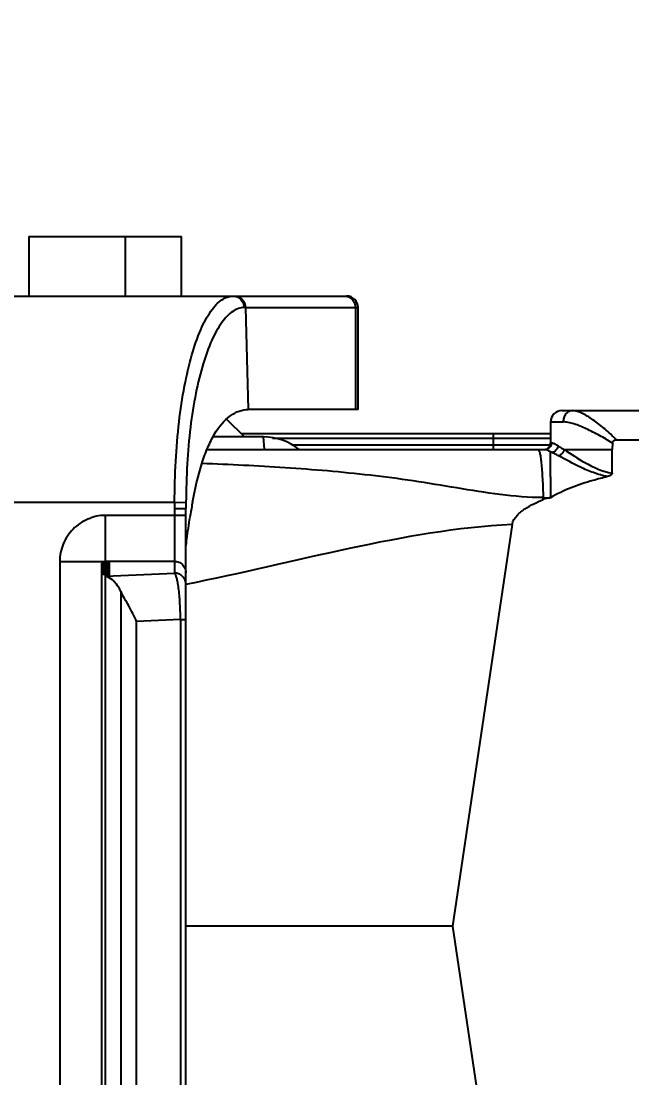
# Model space of a CAD drawing. Header units: millimetres. Extents: x 2423 to 7028, y 909 to 2460.
# Drawn here: x 6423.76 to 6450.39, y 2049.47 to 2095.59 of the extents above; entities that cross this region are included whole.
import ezdxf

# ---------------------------------------------------------------- set-up
doc = ezdxf.new("R2010")
doc.units = ezdxf.units.MM
doc.layers.add('DIM', color=2, linetype='Continuous')
doc.styles.get("Standard").update_dxf_attribs({"font": ''})
doc.styles.get('Standard').set_extended_font_data('SimSun')
doc.dimstyles.get("Standard").update_dxf_attribs({"dimscale": 6, "dimtxt": 5, "dimasz": 3, "dimexe": 0.18, "dimexo": 0.0625, "dimgap": 0.8, "dimtad": 1, "dimtoh": 1, "dimdec": 1, "dimzin": 0, "dimdsep": 46, "dimtxsty": 'Standard', "dimcen": 0.09, "dimclrd": 256, "dimclre": 256, "dimclrt": 256, "dimadec": 0, "dimazin": 2, "dimtfac": 1, "dimtdec": 1, "dimtofl": 0, "dimtmove": 0, "dimatfit": 3, "dimfxl": 0, "dimtolj": 1, "dimtzin": 0, "dimarcsym": 0})

# ---------------------------------------------------------------- blocks, each defined once
blk = doc.blocks.new('*D22')
at = {"layer": 'Defpoints', "color": 0}
for p in [(6490.851, 2317.547), (5812.551, 2106.087), (6490.851, 2056.087)]:
    blk.add_point(p, dxfattribs=at)
at = {"layer": 'DIM', "lineweight": -2}
for p, q in [((5812.551, 2106.462), (5812.551, 2318.627)), ((6490.851, 2056.462), (6490.851, 2318.627)), ((5830.551, 2317.547), (6472.851, 2317.547))]:
    blk.add_line(p, q, dxfattribs=at)
at = {"layer": 'DIM'}
for points in [[(5830.551, 2320.547), (5830.551, 2314.547), (5812.551, 2317.547)], [(6472.851, 2320.547), (6472.851, 2314.547), (6490.851, 2317.547)]]:
    blk.add_solid(points, dxfattribs=at)
at = {"layer": 'DIM', "insert": (6151.701, 2337.347), "char_height": 30, "attachment_point": 5}
blk.add_mtext('\\A1;678.3', dxfattribs=at)

msp = doc.modelspace()

# ---------------------------------------------------------------- linework, layer by layer
for p, q in [((6424.101, 2086.187), (6430.751, 2086.187)), ((6424.101, 2086.187), (6424.101, 2083.587)), ((6428.301, 2086.187), (6428.301, 2083.587)), ((6430.751, 2083.587), (6430.751, 2086.187)), ((6403.951, 2083.587), (6437.951, 2083.587)), ((6433.538, 2083.086), (6433.48, 2083.085)), ((6433.538, 2083.087), (6438.451, 2083.087)), ((6433.538, 2083.087), (6433.667, 2078.644)), ((6438.335, 2083.087), (6438.335, 2078.644)), ((6438.451, 2078.644), (6438.451, 2083.087)), ((6432.718, 2078.22), (6433.501, 2077.437)), ((6438.451, 2078.644), (6433.667, 2078.644)), ((6447.351, 2078.587), (6488.493, 2078.587)), ((6446.851, 2078.096), (6447.397, 2078.096)), ((6446.851, 2078.087), (6446.851, 2077.187)), ((6434.328, 2077.437), (6432.128, 2077.437)), ((6433.351, 2077.587), (6446.851, 2077.587)), ((6434.372, 2076.888), (6434.328, 2077.437)), ((6434.714, 2077.39), (6446.851, 2077.39)), ((6444.351, 2077.587), (6444.351, 2076.887)), ((6449.736, 2077.314), (6488.848, 2077.314)), ((6431.865, 2076.887), (6446.595, 2076.887)), ((6446.833, 2077.084), (6435.587, 2077.084)), ((6446.889, 2077.182), (6446.851, 2077.182)), ((6447.437, 2076.887), (6449.536, 2076.887)), ((6449.553, 2077.174), (6449.536, 2076.887)), ((6449.536, 2075.862), (6449.536, 2076.887)), ((6446.851, 2076.293), (6446.851, 2076.785)), ((6420.942, 2074.587), (6430.445, 2074.587)), ((6430.447, 2074.587), (6430.946, 2074.58)), ((6430.946, 2074.58), (6430.943, 2074.311)), ((6446.525, 2074.787), (6446.838, 2074.787)), ((6446.527, 2074.703), (6446.525, 2074.787)), ((6446.838, 2074.787), (6446.851, 2074.789)), ((6430.444, 2074.314), (6430.443, 2074.006)), ((6430.443, 2074.31), (6430.943, 2074.31)), ((6430.943, 2037.865), (6430.943, 2074.31)), ((6430.443, 2074.006), (6427.428, 2074.008)), ((6430.943, 2074.006), (6430.443, 2074.006)), ((6430.443, 2074.006), (6430.443, 2071.5)), ((6445.176, 2073.621), (6442.57, 2056.087)), ((6425.443, 2072.002), (6427.443, 2072.002)), ((6425.443, 2072.002), (6425.443, 2040.173)), ((6427.643, 2071.955), (6427.259, 2071.931)), ((6427.259, 2071.931), (6427.643, 2071.902)), ((6427.259, 2071.931), (6427.259, 2040.243)), ((6427.643, 2071.902), (6427.259, 2071.877)), ((6427.259, 2071.877), (6427.643, 2071.848)), ((6427.643, 2071.848), (6427.259, 2071.823)), ((6427.259, 2071.823), (6427.643, 2071.794)), ((6427.643, 2071.794), (6427.259, 2071.769)), ((6427.259, 2071.769), (6427.643, 2071.74)), ((6427.443, 2072.011), (6427.443, 2072.141)), ((6427.443, 2072.011), (6430.443, 2072.011)), ((6427.443, 2071.943), (6427.443, 2072.002)), ((6427.443, 2071.971), (6427.643, 2071.955)), ((6427.643, 2071.74), (6427.259, 2071.715)), ((6427.259, 2071.715), (6427.643, 2071.686)), ((6427.643, 2071.686), (6427.259, 2071.662)), ((6427.259, 2071.662), (6427.643, 2071.632)), ((6427.643, 2071.632), (6427.259, 2071.608)), ((6427.259, 2071.608), (6427.643, 2071.579)), ((6427.643, 2071.579), (6427.259, 2071.554)), ((6427.259, 2071.554), (6427.643, 2071.525)), ((6427.259, 2071.5), (6427.643, 2071.471)), ((6427.643, 2071.471), (6427.259, 2071.446)), ((6427.259, 2071.446), (6427.643, 2071.417)), ((6427.643, 2071.525), (6427.433, 2071.511)), ((6427.443, 2071.369), (6430.443, 2071.5)), ((6427.643, 2071.417), (6427.443, 2071.404)), ((6427.443, 2071.369), (6427.443, 2071.404)), ((6427.443, 2040.82), (6427.443, 2071.356)), ((6428.107, 2070.692), (6428.107, 2041.483)), ((6430.708, 2069.47), (6428.796, 2069.386)), ((6430.708, 2069.47), (6430.943, 2069.47)), ((6430.708, 2069.47), (6430.708, 2042.704)), ((6428.796, 2042.788), (6428.796, 2069.386)), ((6442.57, 2056.087), (6430.943, 2056.087)), ((6442.57, 2056.087), (6445.176, 2038.553))]:
    msp.add_line(p, q)
for centre, radius, start, end in [((6437.951, 2083.087), 0.5, 0, 90), ((6447.351, 2078.087), 0.5, 90, 180), ((6434.328, 2074.937), 2.5, 51.6059, 90), ((6446.551, 2077.187), 0.3, 278.2896, 0), ((6446.595, 2077.175), 0.288, 269.9952, 293.4056), ((6444.478, 2070.307), 6.899, 69.372, 69.8855), ((6527.521, 2073.161), 97.085, 179.15822, 179.31948), ((6455.65, 2070.146), 24.819, 169.8165, 171.2056), ((6451.142, 2070.934), 20.242, 169.6221, 169.7562), ((6447.038, 2073.436), 1.366, 98.4177, 111.9645)]:
    msp.add_arc(centre, radius, start, end)
for points, knots in [([(6430.447, 2074.587), (6430.455, 2075.185), (6430.484, 2076.357), (6430.624, 2078.053), (6430.858, 2079.604), (6431.166, 2080.953), (6431.537, 2082.054), (6431.914, 2082.789), (6432.25, 2083.209), (6432.492, 2083.422), (6432.742, 2083.555), (6432.918, 2083.587), (6433.001, 2083.587)], [0, 0, 0, 0, 0.183209, 0.359075, 0.520872, 0.663323, 0.78232, 0.876295, 0.914137, 0.946527, 0.97456, 1, 1, 1, 1]), ([(6433.001, 2083.587), (6433.064, 2083.587), (6433.19, 2083.56), (6433.297, 2083.486), (6433.34, 2083.44)], [0, 0, 0, 0, 0.497382, 1, 1, 1, 1]), ([(6433.059, 2083.587), (6433.182, 2083.587), (6433.441, 2083.475), (6433.538, 2083.214), (6433.538, 2083.087)], [0, 0, 0, 0, 0.492384, 1, 1, 1, 1]), ([(6433.34, 2083.44), (6433.407, 2083.371), (6433.468, 2083.247), (6433.48, 2083.118), (6433.48, 2083.085)], [0, 0, 0, 0, 0.745898, 1, 1, 1, 1]), ([(6437.854, 2083.587), (6437.917, 2083.587), (6438.044, 2083.561), (6438.204, 2083.449), (6438.31, 2083.283), (6438.335, 2083.152), (6438.335, 2083.087)], [0, 0, 0, 0, 0.245421, 0.493549, 0.745456, 1, 1, 1, 1]), ([(6433.48, 2083.085), (6433.397, 2083.084), (6433.222, 2083.05), (6432.972, 2082.919), (6432.731, 2082.712), (6432.397, 2082.31), (6432.023, 2081.611), (6431.654, 2080.566), (6431.349, 2079.291), (6431.118, 2077.832), (6430.983, 2076.239), (6430.955, 2075.14), (6430.946, 2074.58)], [0, 0, 0, 0, 0.026818, 0.056241, 0.089896, 0.128788, 0.224049, 0.343365, 0.485359, 0.645764, 0.819291, 1, 1, 1, 1]), ([(6431.23, 2074.581), (6431.335, 2075.151), (6431.519, 2075.964), (6431.877, 2076.955), (6432.241, 2077.699), (6432.774, 2078.384), (6433.396, 2078.644), (6433.667, 2078.644)], [0, 0, 0, 0, 0.345355, 0.494964, 0.626649, 0.838632, 1, 1, 1, 1]), ([(6447.805, 2078.587), (6447.754, 2078.587), (6447.644, 2078.561), (6447.507, 2078.447), (6447.419, 2078.282), (6447.398, 2078.157), (6447.397, 2078.096)], [0, 0, 0, 0, 0.217463, 0.467149, 0.737461, 1, 1, 1, 1]), ([(6449.736, 2077.314), (6449.564, 2077.475), (6449.23, 2077.781), (6448.799, 2078.126), (6448.461, 2078.35), (6448.229, 2078.478), (6448.013, 2078.562), (6447.87, 2078.587), (6447.805, 2078.587)], [0, 0, 0, 0, 0.300493, 0.579122, 0.704571, 0.817642, 0.916607, 1, 1, 1, 1]), ([(6449.553, 2077.174), (6449.363, 2077.288), (6448.987, 2077.506), (6448.428, 2077.794), (6447.973, 2077.984), (6447.631, 2078.076), (6447.472, 2078.096), (6447.397, 2078.096)], [0, 0, 0, 0, 0.281227, 0.551459, 0.797406, 0.905516, 1, 1, 1, 1]), ([(6449.553, 2077.174), (6449.554, 2077.195), (6449.564, 2077.239), (6449.625, 2077.304), (6449.694, 2077.314), (6449.736, 2077.314)], [0, 0, 0, 0, 0.253666, 0.505257, 1, 1, 1, 1]), ([(6446.307, 2076.887), (6446.323, 2076.887), (6446.357, 2076.828), (6446.382, 2076.725), (6446.417, 2076.537), (6446.446, 2076.285), (6446.473, 2075.968), (6446.504, 2075.462), (6446.519, 2075.063), (6446.525, 2074.787)], [0, 0, 0, 0, 0.02292, 0.075882, 0.163661, 0.284994, 0.436497, 0.611406, 1, 1, 1, 1]), ([(6446.851, 2076.785), (6446.802, 2076.813), (6446.721, 2076.856), (6446.631, 2076.887), (6446.595, 2076.887)], [0, 0, 0, 0, 0.6131, 1, 1, 1, 1]), ([(6446.866, 2077.07), (6446.851, 2077.035), (6446.808, 2076.97), (6446.744, 2076.926), (6446.709, 2076.911)], [0, 0, 0, 0, 0.501542, 1, 1, 1, 1]), ([(6446.889, 2077.182), (6446.889, 2077.173), (6446.886, 2077.135), (6446.877, 2077.097), (6446.866, 2077.07)], [0, 0, 0, 0, 0.239784, 1, 1, 1, 1]), ([(6446.889, 2077.182), (6446.894, 2077.182), (6446.918, 2077.18), (6446.941, 2077.173), (6446.959, 2077.167)], [0, 0, 0, 0, 0.212125, 1, 1, 1, 1]), ([(6447.176, 2077.045), (6447.166, 2076.977), (6447.1, 2076.849), (6446.974, 2076.772), (6446.909, 2076.763)], [0, 0, 0, 0, 0.511464, 1, 1, 1, 1]), ([(6446.959, 2077.167), (6446.975, 2077.161), (6447.051, 2077.129), (6447.122, 2077.083), (6447.176, 2077.045)], [0, 0, 0, 0, 0.197593, 1, 1, 1, 1]), ([(6447.176, 2077.045), (6447.196, 2077.034), (6447.281, 2076.982), (6447.365, 2076.929), (6447.429, 2076.887)], [0, 0, 0, 0, 0.225997, 1, 1, 1, 1]), ([(6447.437, 2076.887), (6447.424, 2076.824), (6447.366, 2076.706), (6447.257, 2076.629), (6447.198, 2076.613)], [0, 0, 0, 0, 0.517232, 1, 1, 1, 1]), ([(6447.437, 2076.887), (6447.738, 2076.695), (6448.386, 2076.266), (6449.116, 2075.926), (6449.536, 2075.862)], [0, 0, 0, 0, 0.456615, 1, 1, 1, 1]), ([(6447.198, 2076.613), (6447.172, 2076.627), (6447.076, 2076.678), (6446.98, 2076.728), (6446.909, 2076.763)], [0, 0, 0, 0, 0.273934, 1, 1, 1, 1]), ([(6449.336, 2075.707), (6449.125, 2075.751), (6448.719, 2075.867), (6448.004, 2076.173), (6447.515, 2076.45), (6447.198, 2076.613)], [0, 0, 0, 0, 0.276974, 0.541363, 1, 1, 1, 1]), ([(6446.525, 2074.79), (6445.899, 2074.79), (6444.635, 2074.903), (6442.756, 2075.212), (6440.87, 2075.529), (6438.988, 2075.773), (6437.124, 2075.96), (6434.68, 2076.145), (6432.854, 2076.231), (6431.643, 2076.276)], [0, 0, 0, 0, 0.125527, 0.253438, 0.381855, 0.508686, 0.633751, 0.757172, 1, 1, 1, 1]), ([(6446.853, 2075.666), (6446.852, 2075.724), (6446.851, 2075.837), (6446.851, 2075.999), (6446.851, 2076.15), (6446.849, 2076.247), (6446.851, 2076.293)], [0, 0, 0, 0, 0.277775, 0.53785, 0.779142, 1, 1, 1, 1]), ([(6446.85, 2074.789), (6446.857, 2074.941), (6446.863, 2075.234), (6446.854, 2075.526), (6446.853, 2075.666)], [0, 0, 0, 0, 0.520892, 1, 1, 1, 1]), ([(6449.336, 2075.708), (6449.121, 2075.654), (6448.267, 2075.431), (6447.421, 2075.126), (6446.851, 2074.787)], [0, 0, 0, 0, 0.250167, 1, 1, 1, 1]), ([(6449.536, 2075.862), (6449.536, 2075.84), (6449.518, 2075.8), (6449.475, 2075.764), (6449.416, 2075.731), (6449.368, 2075.716), (6449.336, 2075.708)], [0, 0, 0, 0, 0.251343, 0.439524, 0.627017, 1, 1, 1, 1]), ([(6445.176, 2073.621), (6445.198, 2073.768), (6445.33, 2073.97), (6445.55, 2074.168), (6445.912, 2074.431), (6446.252, 2074.591), (6446.527, 2074.703)], [0, 0, 0, 0, 0.249846, 0.375481, 0.50081, 1, 1, 1, 1]), ([(6427.428, 2074.008), (6427.3, 2074.025), (6427.099, 2074.001), (6426.85, 2073.922), (6426.605, 2073.827), (6426.315, 2073.674), (6426.013, 2073.423), (6425.766, 2073.117), (6425.521, 2072.656), (6425.443, 2072.261), (6425.443, 2072.002)], [0, 0, 0, 0, 0.124451, 0.188135, 0.251409, 0.375979, 0.500665, 0.626012, 0.751052, 1, 1, 1, 1]), ([(6427.443, 2072.141), (6427.443, 2072.24), (6427.443, 2072.862), (6427.442, 2073.484), (6427.443, 2074.006)], [0, 0, 0, 0, 0.159228, 1, 1, 1, 1]), ([(6445.176, 2073.621), (6442.781, 2073.497), (6438.004, 2072.638), (6433.326, 2071.468), (6430.942, 2071.004)], [0, 0, 0, 0, 0.496854, 1, 1, 1, 1]), ([(6430.943, 2072.644), (6430.957, 2072.753), (6431.013, 2073.186), (6431.073, 2073.618), (6431.123, 2073.941)], [0, 0, 0, 0, 0.251789, 1, 1, 1, 1]), ([(6430.443, 2072.011), (6430.508, 2072.011), (6430.639, 2071.985), (6430.806, 2071.874), (6430.917, 2071.709), (6430.943, 2071.577), (6430.943, 2071.512)], [0, 0, 0, 0, 0.250241, 0.500266, 0.750199, 1, 1, 1, 1]), ([(6428.107, 2070.692), (6428.067, 2070.777), (6427.916, 2071.052), (6427.66, 2071.303), (6427.443, 2071.354)], [0, 0, 0, 0, 0.298411, 1, 1, 1, 1]), ([(6430.708, 2069.47), (6430.706, 2069.735), (6430.693, 2070.116), (6430.656, 2070.595), (6430.622, 2070.889), (6430.584, 2071.126), (6430.543, 2071.307), (6430.501, 2071.426), (6430.464, 2071.487), (6430.443, 2071.5)], [0, 0, 0, 0, 0.385178, 0.553165, 0.697057, 0.813689, 0.902567, 0.964118, 1, 1, 1, 1]), ([(6430.943, 2071.001), (6430.943, 2071.063), (6430.918, 2071.194), (6430.806, 2071.364), (6430.637, 2071.475), (6430.505, 2071.5), (6430.443, 2071.5)], [0, 0, 0, 0, 0.239836, 0.499602, 0.759619, 1, 1, 1, 1]), ([(6428.796, 2069.386), (6428.696, 2069.618), (6428.519, 2069.952), (6428.273, 2070.378), (6428.156, 2070.587), (6428.107, 2070.692)], [0, 0, 0, 0, 0.512588, 0.766511, 1, 1, 1, 1])]:
    msp.add_open_spline(points, degree=3, knots=knots)

# ---------------------------------------------------------------- dimensions: what is measured, and where the dimension line sits
at = {"layer": 'DIM'}
dim = msp.add_linear_dim(base=(6490.851, 2317.547), p1=(5812.551, 2106.087), p2=(6490.851, 2056.087), dimstyle='Standard', dxfattribs=at)
dim.commit()
dim.dimension.update_dxf_attribs({"geometry": '*D22', "text_midpoint": (6151.701, 2337.347)})

doc.saveas('drawing.dxf')
